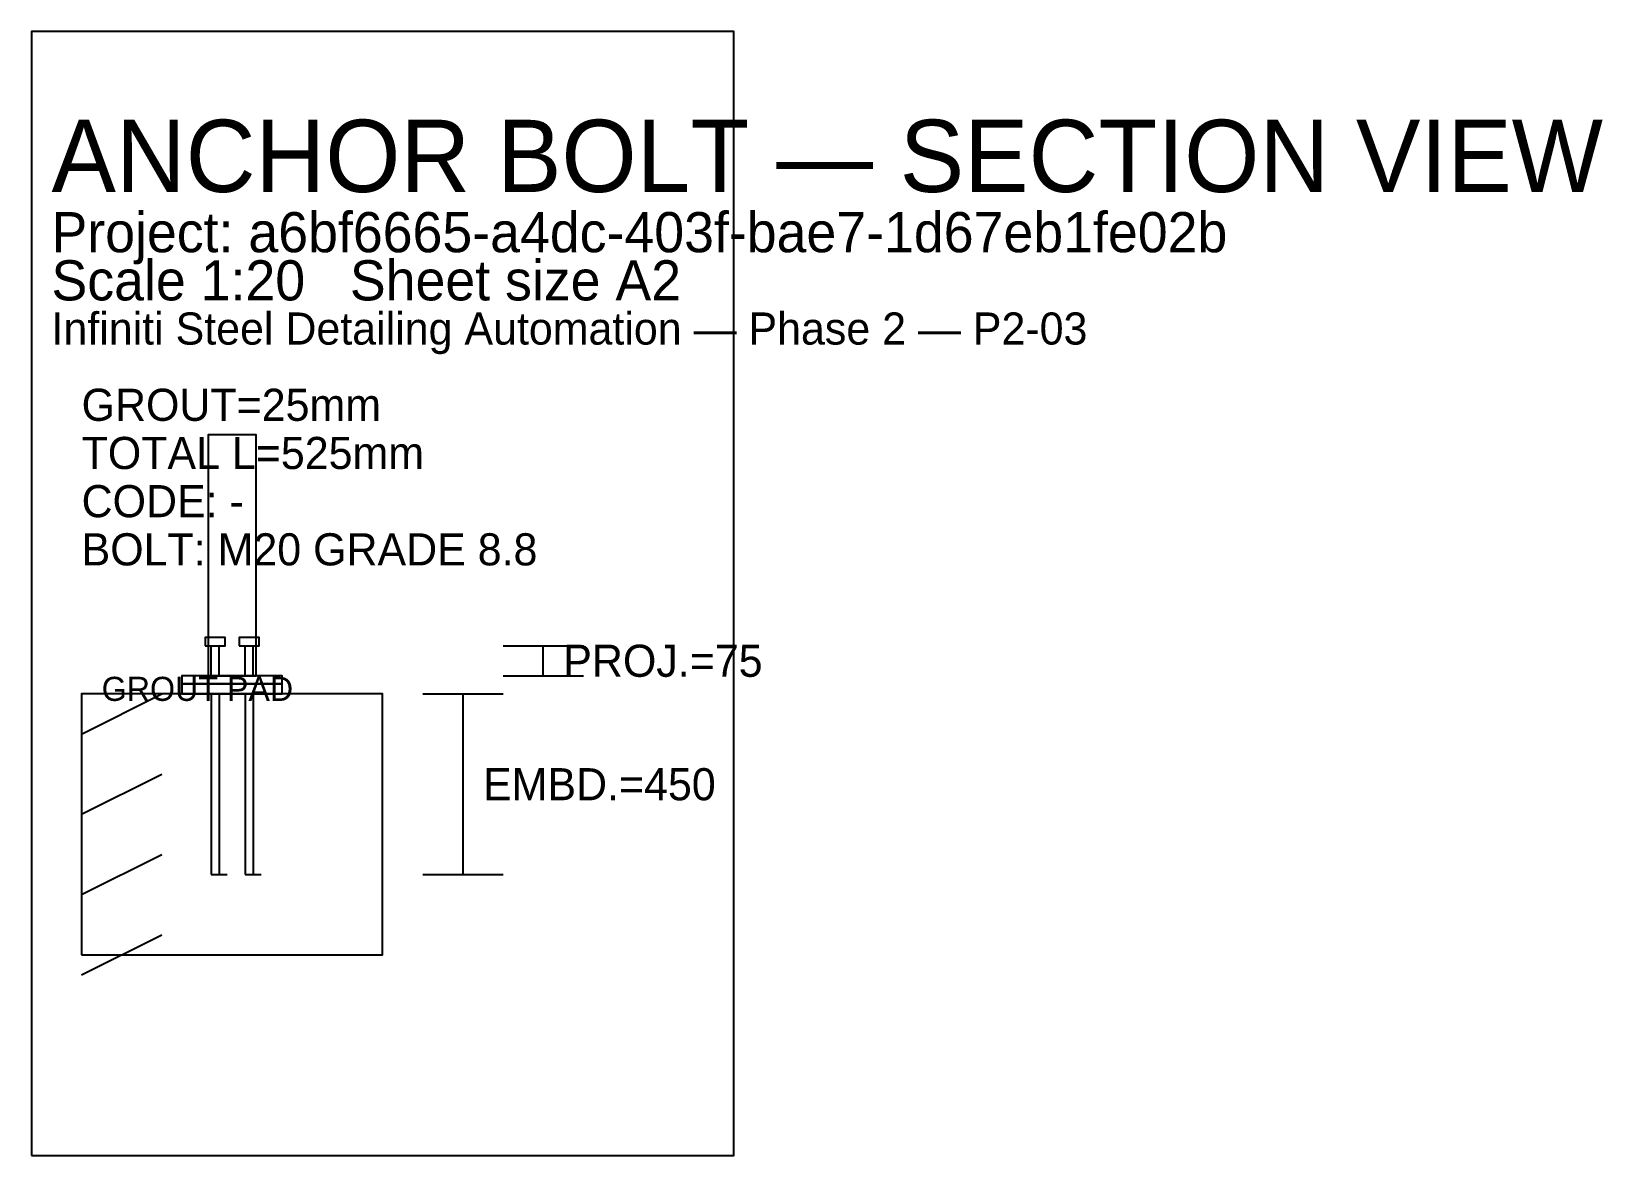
# Model space of a CAD drawing. Header units: metres. Extents: x -500 to 3414, y -1150 to 1650.
import ezdxf

# ---------------------------------------------------------------- set-up
doc = ezdxf.new("R2010")
doc.units = ezdxf.units.M
for name, color, linetype in [('BASE_PLATE', 7, 'Continuous'), ('BOLT', 7, 'Continuous'), ('COLUMN', 7, 'Continuous'), ('CONCRETE', 7, 'Continuous'), ('DIM', 7, 'Continuous'), ('GROUT', 7, 'Continuous'), ('TEXT', 7, 'Continuous')]:
    doc.layers.add(name, color=color, linetype=linetype)

msp = doc.modelspace()

# ---------------------------------------------------------------- linework, layer by layer
msp.add_lwpolyline([(-500, -1150), (1250, -1150), (1250, 1650), (-500, 1650)], close=True)
at = {"layer": 'BASE_PLATE'}
msp.add_lwpolyline([(-125, 25), (125, 25), (125, 45), (-125, 45)], close=True, dxfattribs=at)
at = {"layer": 'BOLT'}
for p, q in [((-52.5, 45), (-52.5, 120)), ((-32.5, 45), (-32.5, 120)), ((32.5, 45), (32.5, 120)), ((52.5, 45), (52.5, 120)), ((-52.5, 0), (-52.5, -450)), ((-32.5, 0), (-32.5, -450)), ((32.5, 0), (32.5, -450)), ((52.5, 0), (52.5, -450)), ((-52.5, -450), (-12.5, -450)), ((32.5, -450), (72.5, -450))]:
    msp.add_line(p, q, dxfattribs=at)
for points in [[(-67.5, 120), (-17.5, 120), (-17.5, 140), (-67.5, 140)], [(17.5, 120), (67.5, 120), (67.5, 140), (17.5, 140)]]:
    msp.add_lwpolyline(points, close=True, dxfattribs=at)
at = {"layer": 'COLUMN'}
msp.add_lwpolyline([(-60, 45), (60, 45), (60, 645), (-60, 645)], close=True, dxfattribs=at)
at = {"layer": 'CONCRETE'}
for p, q in [((-375, -100), (-175, 0)), ((-375, -300), (-175, -200)), ((-375, -500), (-175, -400)), ((-375, -700), (-175, -600))]:
    msp.add_line(p, q, dxfattribs=at)
msp.add_lwpolyline([(-375, -650), (375, -650), (375, 0), (-375, 0)], close=True, dxfattribs=at)
at = {"layer": 'DIM'}
for p, q in [((675, 120), (875, 120)), ((775, 45), (775, 120)), ((675, 45), (875, 45)), ((475, 0), (675, 0)), ((575, 0), (575, -450)), ((475, -450), (675, -450))]:
    msp.add_line(p, q, dxfattribs=at)
at = {"layer": 'GROUT'}
msp.add_lwpolyline([(-125, 0), (125, 0), (125, 25), (-125, 25)], close=True, dxfattribs=at)

# ---------------------------------------------------------------- texts
for s, height, p in [('ANCHOR BOLT — SECTION VIEW', 180, (-450, 1250)), ('Project: a6bf6665-a4dc-403f-bae7-1d67eb1fe02b', 100, (-450, 1100)), ('Scale 1:20   Sheet size A2', 100, (-450, 980)), ('Infiniti Steel Detailing Automation — Phase 2 — P2-03', 80, (-450, 870))]:
    msp.add_text(s, height=height).set_placement(p)
at = {"layer": 'DIM'}
for s, p in [('PROJ.=75', (825, 42.5)), ('EMBD.=450', (625, -265))]:
    msp.add_text(s, height=80, dxfattribs=at).set_placement(p)
at = {"layer": 'TEXT'}
for s, height, p in [('GROUT=25mm', 80, (-375, 680)), ('TOTAL L=525mm', 80, (-375, 560)), ('CODE: -', 80, (-375, 440)), ('BOLT: M20 GRADE 8.8', 80, (-375, 320)), ('GROUT PAD', 60, (-325, -17.5))]:
    msp.add_text(s, height=height, dxfattribs=at).set_placement(p)

doc.saveas('drawing.dxf')
